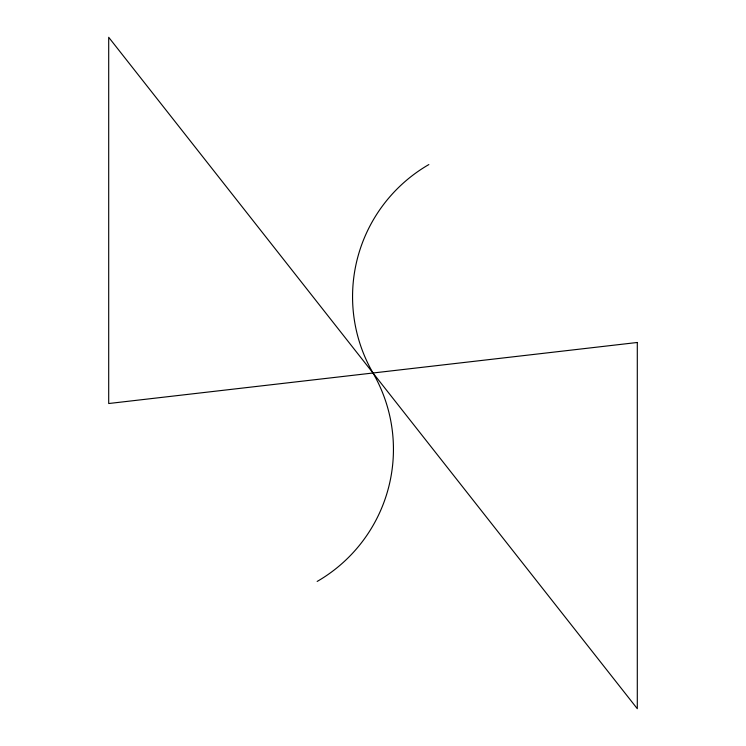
<?xml version="1.0" encoding="UTF-8"?>
<svg xmlns="http://www.w3.org/2000/svg" width="746" height="746" viewBox="0 0 746 746"><rect width="100%" height="100%" fill="white"/><g stroke="black" fill="none" stroke-linecap="round" stroke-linejoin="round"><path stroke-width="1.12" d="M317.153 581.442A152.594 152.594 0 0 0 373 373A152.594 152.594 0 0 1 428.857 164.558M637.298 342.479L108.702 403.521L108.702 37.3L637.298 708.7L637.298 342.479"/></g></svg>
